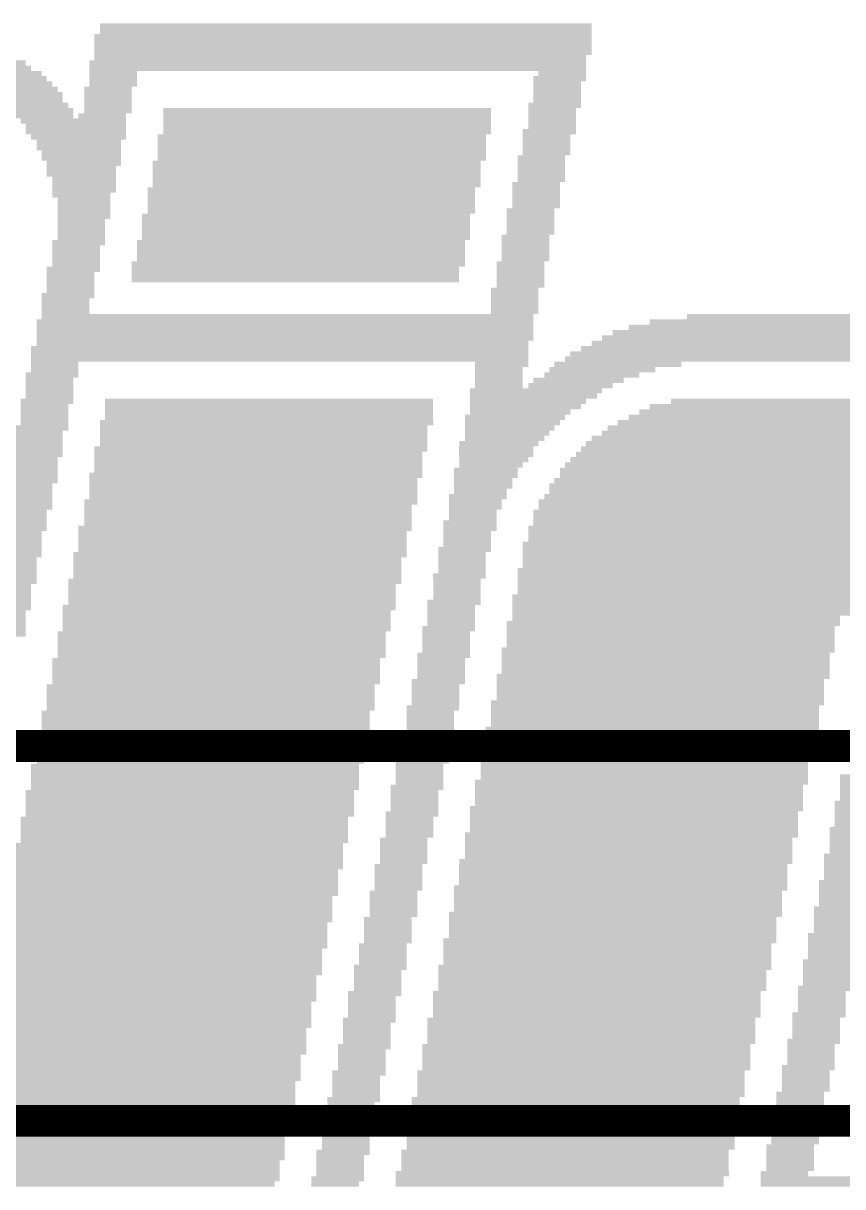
# Model space of a CAD drawing. Extents: x -59 to 59, y -28 to 22.
# Drawn here: x -40.216 to -36.935, y -23.548 to -18.891 of the extents above; entities that cross this region are included whole.
import ezdxf

# ---------------------------------------------------------------- set-up
doc = ezdxf.new("R2010")
doc.units = 0
doc.layers.add('200', color=132, linetype='CONTINUOUS')
doc.layers.add('22', color=6, linetype='CONTINUOUS')

# ---------------------------------------------------------------- blocks, each defined once
blk = doc.blocks.new('RECT')
blk.add_solid([(-0.5, -0.5), (0.5, -0.5), (-0.5, 0.5), (0.5, 0.5)])

msp = doc.modelspace()

# ---------------------------------------------------------------- linework, layer by layer
at = {"layer": '22', "const_width": 0.127}
for points in [[(-45.3975, -21.784), (-18.1975, -21.784)], [(-47.5575, -23.284), (-16.0375, -23.284)]]:
    msp.add_lwpolyline(points, dxfattribs=at)

# ---------------------------------------------------------------- block references
at = {"layer": '200'}
for p, xscale, yscale in [((-38.9242, -18.9018), 1.9685, 0.0211), ((-38.9357, -18.9442), 1.9914, 0.0211), ((-38.9242, -18.923), 1.9685, 0.0213), ((-38.9357, -18.9653), 1.9914, 0.0211), ((-38.9357, -18.9865), 1.9914, 0.0213), ((-38.9357, -19.0077), 1.9914, 0.0211), ((-42.037, -19.05), 3.6627, 0.0213), ((-38.9573, -19.05), 1.9888, 0.0213), ((-38.9471, -19.0288), 1.9685, 0.0211), ((-42.0268, -19.0712), 3.683, 0.0211), ((-40.3746, -19.0923), 0.4648, 0.0211), ((-38.9573, -19.0712), 1.9888, 0.0211), ((-39.8564, -19.0923), 0.1905, 0.0211), ((-38.0581, -19.0923), 0.1905, 0.0211), ((-40.3123, -19.1135), 0.381, 0.0213), ((-40.2692, -19.1347), 0.3404, 0.0211), ((-39.8564, -19.1135), 0.1905, 0.0213), ((-39.8564, -19.1347), 0.1905, 0.0211), ((-38.0784, -19.1347), 0.1905, 0.0211), ((-38.0682, -19.1135), 0.2108, 0.0213), ((-40.2374, -19.1558), 0.3175, 0.0211), ((-40.2057, -19.177), 0.2946, 0.0213), ((-39.8767, -19.1558), 0.1905, 0.0211), ((-39.8767, -19.177), 0.1905, 0.0213), ((-38.0784, -19.1558), 0.1905, 0.0211), ((-38.0784, -19.177), 0.1905, 0.0213), ((-40.1955, -19.1982), 0.2743, 0.0211), ((-40.1625, -19.2193), 0.254, 0.0211), ((-40.1422, -19.2405), 0.254, 0.0213), ((-39.8767, -19.1982), 0.1905, 0.0211), ((-39.8767, -19.2193), 0.1905, 0.0211), ((-39.8767, -19.2405), 0.1905, 0.0213), ((-38.9992, -19.2405), 1.3106, 0.0213), ((-38.0886, -19.2193), 0.2108, 0.0211), ((-38.0987, -19.2405), 0.1905, 0.0213), ((-38.0784, -19.1982), 0.1905, 0.0211), ((-40.132, -19.2617), 0.2337, 0.0211), ((-40.0152, -19.2828), 0.4216, 0.0211), ((-39.8996, -19.2617), 0.1905, 0.0211), ((-38.9992, -19.2617), 1.3106, 0.0211), ((-38.9992, -19.2828), 1.3106, 0.0211), ((-38.0987, -19.2617), 0.1905, 0.0211), ((-38.0987, -19.2828), 0.1905, 0.0211), ((-40.005, -19.304), 0.4013, 0.0213), ((-40.005, -19.3252), 0.4013, 0.0211), ((-38.9992, -19.304), 1.3106, 0.0213), ((-38.9992, -19.3252), 1.3106, 0.0211), ((-38.1102, -19.3252), 0.2134, 0.0211), ((-38.0987, -19.304), 0.1905, 0.0213), ((-39.9948, -19.3463), 0.381, 0.0211), ((-39.9936, -19.3675), 0.3378, 0.0213), ((-39.0207, -19.3463), 1.3132, 0.0211), ((-39.0207, -19.3675), 1.3132, 0.0213), ((-38.1216, -19.3463), 0.1905, 0.0211), ((-38.1216, -19.3675), 0.1905, 0.0213), ((-39.9936, -19.3887), 0.3378, 0.0211), ((-39.9834, -19.4098), 0.3175, 0.0211), ((-39.0207, -19.3887), 1.3132, 0.0211), ((-39.0207, -19.4098), 1.3132, 0.0211), ((-38.1216, -19.3887), 0.1905, 0.0211), ((-38.1216, -19.4098), 0.1905, 0.0211), ((-39.9834, -19.431), 0.3175, 0.0213), ((-39.9733, -19.4522), 0.2972, 0.0211), ((-39.9834, -19.4733), 0.2769, 0.0211), ((-39.0411, -19.4522), 1.3132, 0.0211), ((-39.0411, -19.4733), 1.3132, 0.0211), ((-39.0207, -19.431), 1.3132, 0.0213), ((-38.1419, -19.431), 0.1905, 0.0213), ((-38.1419, -19.4522), 0.1905, 0.0211), ((-38.1419, -19.4733), 0.1905, 0.0211), ((-39.9834, -19.4945), 0.2769, 0.0213), ((-39.972, -19.5157), 0.254, 0.0211), ((-39.0411, -19.4945), 1.3132, 0.0213), ((-39.0411, -19.5157), 1.3132, 0.0211), ((-38.1419, -19.4945), 0.1905, 0.0213), ((-38.1419, -19.5157), 0.1905, 0.0211), ((-39.972, -19.5368), 0.254, 0.0211), ((-39.972, -19.558), 0.254, 0.0213), ((-39.0627, -19.558), 1.3106, 0.0213), ((-39.0411, -19.5368), 1.3132, 0.0211), ((-38.1622, -19.5368), 0.1905, 0.0211), ((-38.1622, -19.558), 0.1905, 0.0213), ((-39.9834, -19.5792), 0.2311, 0.0211), ((-39.9733, -19.6003), 0.2108, 0.0211), ((-39.0627, -19.5792), 1.3106, 0.0211), ((-39.0627, -19.6003), 1.3106, 0.0211), ((-38.1622, -19.5792), 0.1905, 0.0211), ((-38.1622, -19.6003), 0.1905, 0.0211), ((-39.9733, -19.6215), 0.2108, 0.0213), ((-39.9733, -19.6427), 0.2108, 0.0211), ((-39.0627, -19.6215), 1.3106, 0.0213), ((-39.0627, -19.6427), 1.3106, 0.0211), ((-38.1851, -19.6427), 0.1905, 0.0211), ((-38.1622, -19.6215), 0.1905, 0.0213), ((-39.9733, -19.6638), 0.2108, 0.0211), ((-39.9834, -19.685), 0.1905, 0.0213), ((-39.9834, -19.7062), 0.1905, 0.0211), ((-39.0843, -19.6638), 1.3132, 0.0211), ((-39.0843, -19.685), 1.3132, 0.0213), ((-39.0843, -19.7062), 1.3132, 0.0211), ((-38.1851, -19.6638), 0.1905, 0.0211), ((-38.1851, -19.685), 0.1905, 0.0213), ((-38.1851, -19.7062), 0.1905, 0.0211), ((-39.9834, -19.7273), 0.1905, 0.0211), ((-39.9834, -19.7485), 0.1905, 0.0213), ((-39.0843, -19.7273), 1.3132, 0.0211), ((-39.0843, -19.7485), 1.3132, 0.0213), ((-38.2054, -19.7485), 0.1905, 0.0213), ((-38.1851, -19.7273), 0.1905, 0.0211), ((-39.9936, -19.7697), 0.2108, 0.0211), ((-40.0037, -19.7908), 0.1905, 0.0211), ((-39.1046, -19.7697), 1.3132, 0.0211), ((-39.1046, -19.7908), 1.3132, 0.0211), ((-38.2054, -19.7697), 0.1905, 0.0211), ((-38.2054, -19.7908), 0.1905, 0.0211), ((-40.0037, -19.812), 0.1905, 0.0213), ((-40.0037, -19.8332), 0.1905, 0.0211), ((-39.1046, -19.812), 1.3132, 0.0213), ((-39.1046, -19.8332), 1.3132, 0.0211), ((-38.2054, -19.812), 0.1905, 0.0213), ((-38.2054, -19.8332), 0.1905, 0.0211), ((-40.0152, -19.8755), 0.2134, 0.0213), ((-40.0037, -19.8543), 0.1905, 0.0211), ((-39.1262, -19.8755), 1.3106, 0.0213), ((-39.1147, -19.8543), 1.3335, 0.0211), ((-38.2257, -19.8543), 0.1905, 0.0211), ((-38.2257, -19.8755), 0.1905, 0.0213), ((-40.0266, -19.8967), 0.1905, 0.0211), ((-40.0266, -19.9178), 0.1905, 0.0211), ((-40.0266, -19.939), 0.1905, 0.0213), ((-39.1262, -19.8967), 1.3106, 0.0211), ((-39.1262, -19.9178), 1.3106, 0.0211), ((-38.2257, -19.8967), 0.1905, 0.0211), ((-38.2257, -19.9178), 0.1905, 0.0211), ((-38.2257, -19.939), 0.1905, 0.0213), ((-40.0368, -19.9813), 0.2108, 0.0211), ((-40.0266, -19.9602), 0.1905, 0.0211), ((-38.2486, -19.9602), 0.1905, 0.0211), ((-38.2486, -19.9813), 0.1905, 0.0211), ((-40.0469, -20.0025), 0.1905, 0.0213), ((-40.0469, -20.0237), 0.1905, 0.0211), ((-38.2486, -20.0025), 0.1905, 0.0213), ((-38.2486, -20.0237), 0.1905, 0.0211), ((-40.0469, -20.0448), 0.1905, 0.0211), ((-39.1579, -20.066), 1.9685, 0.0213), ((-38.2486, -20.0448), 0.1905, 0.0211), ((-35.0088, -20.066), 5.1003, 0.0213), ((-39.1681, -20.0872), 1.9888, 0.0211), ((-39.1681, -20.1083), 1.9888, 0.0211), ((-35.1257, -20.1083), 5.334, 0.0211), ((-35.0838, -20.0872), 5.2502, 0.0211), ((-39.1681, -20.1295), 1.9888, 0.0213), ((-39.1681, -20.1507), 1.9888, 0.0211), ((-39.1782, -20.1718), 1.9685, 0.0211), ((-35.2095, -20.1718), 5.461, 0.0211), ((-35.179, -20.1507), 5.4407, 0.0211), ((-35.1574, -20.1295), 5.3975, 0.0213), ((-39.1897, -20.193), 1.9914, 0.0213), ((-39.1897, -20.2142), 1.9914, 0.0211), ((-35.2527, -20.2142), 5.5474, 0.0211), ((-35.2311, -20.193), 5.5042, 0.0213), ((-39.1897, -20.2353), 1.9914, 0.0211), ((-40.0901, -20.2565), 0.1905, 0.0213), ((-38.3007, -20.2565), 0.2134, 0.0213), ((-37.8358, -20.2565), 0.508, 0.0213), ((-35.2628, -20.2353), 5.5677, 0.0211), ((-40.1003, -20.2988), 0.2108, 0.0211), ((-40.0901, -20.2777), 0.1905, 0.0211), ((-38.3121, -20.2777), 0.1905, 0.0211), ((-38.3121, -20.2988), 0.1905, 0.0211), ((-37.94, -20.2988), 0.381, 0.0211), ((-37.8981, -20.2777), 0.4242, 0.0211), ((-40.1104, -20.32), 0.1905, 0.0213), ((-40.1104, -20.3412), 0.1905, 0.0211), ((-38.3121, -20.32), 0.1905, 0.0213), ((-38.3121, -20.3412), 0.1905, 0.0211), ((-38.0251, -20.3412), 0.3378, 0.0211), ((-37.9933, -20.32), 0.3607, 0.0213), ((-40.1206, -20.4047), 0.2108, 0.0211), ((-40.1104, -20.3623), 0.1905, 0.0211), ((-40.1104, -20.3835), 0.1905, 0.0213), ((-39.2316, -20.4047), 1.3132, 0.0211), ((-38.1737, -20.3835), 0.508, 0.0213), ((-38.1953, -20.4047), 0.4648, 0.0211), ((-38.1635, -20.3623), 0.5283, 0.0211), ((-36.1302, -20.4047), 2.9845, 0.0211), ((-40.1307, -20.4258), 0.1905, 0.0211), ((-40.1307, -20.447), 0.1905, 0.0213), ((-39.2316, -20.4258), 1.3132, 0.0211), ((-39.2316, -20.447), 1.3132, 0.0213), ((-38.2054, -20.4258), 0.4445, 0.0211), ((-38.227, -20.447), 0.4013, 0.0213), ((-36.2052, -20.447), 3.0886, 0.0213), ((-36.1848, -20.4258), 3.048, 0.0211), ((-40.1307, -20.4682), 0.1905, 0.0211), ((-40.1307, -20.4893), 0.1905, 0.0211), ((-39.2417, -20.4893), 1.3335, 0.0211), ((-39.2316, -20.4682), 1.3132, 0.0211), ((-38.2473, -20.4682), 0.4013, 0.0211), ((-38.2575, -20.4893), 0.381, 0.0211), ((-36.2483, -20.4893), 3.175, 0.0211), ((-36.2268, -20.4682), 3.1318, 0.0211), ((-40.1422, -20.5105), 0.2134, 0.0213), ((-40.1536, -20.5317), 0.1905, 0.0211), ((-39.2532, -20.5105), 1.3106, 0.0213), ((-39.2532, -20.5317), 1.3106, 0.0211), ((-38.2791, -20.5317), 0.3378, 0.0211), ((-38.2689, -20.5105), 0.3581, 0.0213), ((-36.2903, -20.5317), 3.2182, 0.0211), ((-36.2687, -20.5105), 3.2156, 0.0213), ((-40.1536, -20.5528), 0.1905, 0.0211), ((-40.1536, -20.574), 0.1905, 0.0213), ((-39.2532, -20.5528), 1.3106, 0.0211), ((-39.2532, -20.574), 1.3106, 0.0213), ((-38.3121, -20.574), 0.3175, 0.0213), ((-38.2892, -20.5528), 0.3175, 0.0211), ((-36.322, -20.574), 3.2817, 0.0213), ((-36.3106, -20.5528), 3.2588, 0.0211), ((-40.1638, -20.6163), 0.2108, 0.0211), ((-40.1739, -20.6375), 0.1905, 0.0213), ((-40.1536, -20.5952), 0.1905, 0.0211), ((-39.2646, -20.5952), 1.3335, 0.0211), ((-39.2748, -20.6163), 1.3132, 0.0211), ((-39.2748, -20.6375), 1.3132, 0.0213), ((-38.3223, -20.5952), 0.2972, 0.0211), ((-38.3223, -20.6163), 0.2972, 0.0211), ((-38.3324, -20.6375), 0.2769, 0.0213), ((-36.3639, -20.6375), 3.3249, 0.0213), ((-36.3423, -20.6163), 3.3223, 0.0211), ((-36.3322, -20.5952), 3.302, 0.0211), ((-40.1739, -20.6587), 0.1905, 0.0211), ((-40.1739, -20.6798), 0.1905, 0.0211), ((-39.2748, -20.6587), 1.3132, 0.0211), ((-39.2748, -20.6798), 1.3132, 0.0211), ((-38.3642, -20.6798), 0.254, 0.0211), ((-38.3438, -20.6587), 0.254, 0.0211), ((-36.3842, -20.6798), 3.3655, 0.0211), ((-36.3741, -20.6587), 3.3452, 0.0211), ((-40.1841, -20.7222), 0.2108, 0.0211), ((-40.1739, -20.701), 0.1905, 0.0213), ((-39.2849, -20.701), 1.3335, 0.0213), ((-39.2951, -20.7222), 1.3132, 0.0211), ((-38.3642, -20.701), 0.254, 0.0213), ((-38.3743, -20.7222), 0.2337, 0.0211), ((-36.3957, -20.7222), 3.3884, 0.0211), ((-36.3842, -20.701), 3.3655, 0.0213), ((-40.1942, -20.7433), 0.1905, 0.0211), ((-40.1942, -20.7645), 0.1905, 0.0213), ((-39.2951, -20.7433), 1.3132, 0.0211), ((-39.2951, -20.7645), 1.3132, 0.0213), ((-38.3858, -20.7645), 0.2108, 0.0213), ((-38.3743, -20.7433), 0.2337, 0.0211), ((-36.4173, -20.7433), 3.3858, 0.0211), ((-36.4173, -20.7645), 3.3858, 0.0213), ((-40.1942, -20.7857), 0.1905, 0.0211), ((-40.1942, -20.8068), 0.1905, 0.0211), ((-39.3052, -20.8068), 1.3335, 0.0211), ((-39.2951, -20.7857), 1.3132, 0.0211), ((-38.4061, -20.8068), 0.2108, 0.0211), ((-38.3959, -20.7857), 0.2311, 0.0211), ((-36.4388, -20.8068), 3.429, 0.0211), ((-36.4274, -20.7857), 3.4061, 0.0211), ((-40.2057, -20.828), 0.2134, 0.0213), ((-40.2171, -20.8492), 0.1905, 0.0211), ((-40.2171, -20.8703), 0.1905, 0.0211), ((-39.3167, -20.828), 1.3106, 0.0213), ((-39.3167, -20.8492), 1.3106, 0.0211), ((-39.3167, -20.8703), 1.3106, 0.0211), ((-38.4061, -20.828), 0.2108, 0.0213), ((-38.4162, -20.8492), 0.1905, 0.0211), ((-38.4162, -20.8703), 0.1905, 0.0211), ((-36.4592, -20.8492), 3.429, 0.0211), ((-36.4592, -20.8703), 3.429, 0.0211), ((-36.4388, -20.828), 3.429, 0.0213), ((-40.2171, -20.8915), 0.1905, 0.0213), ((-40.2171, -20.9127), 0.1905, 0.0211), ((-39.3281, -20.9127), 1.3335, 0.0211), ((-39.3167, -20.8915), 1.3106, 0.0213), ((-38.4277, -20.8915), 0.2134, 0.0213), ((-38.4277, -20.9127), 0.2134, 0.0211), ((-36.4693, -20.9127), 3.4493, 0.0211), ((-36.4592, -20.8915), 3.429, 0.0213), ((-40.2374, -20.9338), 0.1905, 0.0211), ((-40.2374, -20.955), 0.1905, 0.0213), ((-39.3383, -20.9338), 1.3132, 0.0211), ((-39.3383, -20.955), 1.3132, 0.0213), ((-38.4391, -20.9338), 0.1905, 0.0211), ((-38.4391, -20.955), 0.1905, 0.0213), ((-36.4795, -20.955), 3.429, 0.0213), ((-36.4693, -20.9338), 3.4493, 0.0211), ((-40.2374, -20.9762), 0.1905, 0.0211), ((-40.2374, -20.9973), 0.1905, 0.0211), ((-39.3383, -20.9762), 1.3132, 0.0211), ((-39.3383, -20.9973), 1.3132, 0.0211), ((-38.4492, -20.9973), 0.2108, 0.0211), ((-38.4391, -20.9762), 0.1905, 0.0211), ((-36.4909, -20.9762), 3.4519, 0.0211), ((-36.4909, -20.9973), 3.4519, 0.0211), ((-40.2577, -21.0397), 0.1905, 0.0211), ((-40.2374, -21.0185), 0.1905, 0.0213), ((-39.3586, -21.0397), 1.3132, 0.0211), ((-39.3484, -21.0185), 1.3335, 0.0213), ((-38.4594, -21.0185), 0.1905, 0.0213), ((-38.4594, -21.0397), 0.1905, 0.0211), ((-36.4909, -21.0185), 3.4519, 0.0213), ((-36.4909, -21.0397), 3.4519, 0.0211), ((-40.2577, -21.0608), 0.1905, 0.0211), ((-40.2577, -21.082), 0.1905, 0.0213), ((-40.2577, -21.1032), 0.1905, 0.0211), ((-39.3586, -21.0608), 1.3132, 0.0211), ((-39.3586, -21.082), 1.3132, 0.0213), ((-39.3586, -21.1032), 1.3132, 0.0211), ((-38.4696, -21.1032), 0.2108, 0.0211), ((-38.4594, -21.0608), 0.1905, 0.0211), ((-38.4594, -21.082), 0.1905, 0.0213), ((-36.5125, -21.082), 3.4493, 0.0213), ((-36.5125, -21.1032), 3.4493, 0.0211), ((-36.5023, -21.0608), 3.429, 0.0211), ((-40.2806, -21.1455), 0.1905, 0.0213), ((-40.2577, -21.1243), 0.1905, 0.0211), ((-39.3802, -21.1455), 1.3106, 0.0213), ((-39.3687, -21.1243), 1.3335, 0.0211), ((-38.4797, -21.1243), 0.1905, 0.0211), ((-38.4797, -21.1455), 0.1905, 0.0213), ((-36.5125, -21.1243), 3.4493, 0.0211), ((-36.5125, -21.1455), 3.4493, 0.0213), ((-40.2806, -21.1667), 0.1905, 0.0211), ((-40.2806, -21.1878), 0.1905, 0.0211), ((-39.3802, -21.1667), 1.3106, 0.0211), ((-39.3802, -21.1878), 1.3106, 0.0211), ((-38.4797, -21.1667), 0.1905, 0.0211), ((-38.4797, -21.1878), 0.1905, 0.0211), ((-36.5328, -21.1878), 3.4493, 0.0211), ((-36.5227, -21.1667), 3.429, 0.0211), ((-40.2806, -21.209), 0.1905, 0.0213), ((-40.2806, -21.2302), 0.1905, 0.0211), ((-39.3916, -21.2302), 1.3335, 0.0211), ((-39.3802, -21.209), 1.3106, 0.0213), ((-38.4912, -21.209), 0.2134, 0.0213), ((-38.5026, -21.2302), 0.1905, 0.0211), ((-36.5328, -21.209), 3.4493, 0.0213), ((-36.5328, -21.2302), 3.4493, 0.0211), ((-40.3009, -21.2513), 0.1905, 0.0211), ((-40.3009, -21.2725), 0.1905, 0.0213), ((-39.4017, -21.2513), 1.3132, 0.0211), ((-39.4017, -21.2725), 1.3132, 0.0213), ((-38.5026, -21.2513), 0.1905, 0.0211), ((-38.5026, -21.2725), 0.1905, 0.0213), ((-37.6022, -21.2725), 1.3106, 0.0213), ((-36.5328, -21.2513), 3.4493, 0.0211), ((-40.3009, -21.2937), 0.1905, 0.0211), ((-40.3009, -21.3148), 0.1905, 0.0211), ((-40.3009, -21.336), 0.1905, 0.0213), ((-39.4221, -21.336), 1.3132, 0.0213), ((-39.4017, -21.2937), 1.3132, 0.0211), ((-39.4017, -21.3148), 1.3132, 0.0211), ((-38.5128, -21.3148), 0.2108, 0.0211), ((-38.5229, -21.336), 0.1905, 0.0213), ((-38.5026, -21.2937), 0.1905, 0.0211), ((-37.6238, -21.3148), 1.3132, 0.0211), ((-37.6238, -21.336), 1.3132, 0.0213), ((-37.6136, -21.2937), 1.3335, 0.0211), ((-39.4221, -21.3572), 1.3132, 0.0211), ((-39.4221, -21.3783), 1.3132, 0.0211), ((-38.5229, -21.3572), 0.1905, 0.0211), ((-38.5229, -21.3783), 0.1905, 0.0211), ((-37.6238, -21.3572), 1.3132, 0.0211), ((-37.6238, -21.3783), 1.3132, 0.0211), ((-39.4221, -21.3995), 1.3132, 0.0213), ((-39.4221, -21.4207), 1.3132, 0.0211), ((-38.5331, -21.4207), 0.2108, 0.0211), ((-38.5229, -21.3995), 0.1905, 0.0213), ((-37.6441, -21.4207), 1.3132, 0.0211), ((-37.6339, -21.3995), 1.3335, 0.0213), ((-39.4437, -21.4418), 1.3106, 0.0211), ((-39.4437, -21.463), 1.3106, 0.0213), ((-38.5432, -21.4418), 0.1905, 0.0211), ((-38.5432, -21.463), 0.1905, 0.0213), ((-37.6441, -21.4418), 1.3132, 0.0211), ((-37.6441, -21.463), 1.3132, 0.0213), ((-39.4437, -21.4842), 1.3106, 0.0211), ((-39.4437, -21.5053), 1.3106, 0.0211), ((-38.5432, -21.4842), 0.1905, 0.0211), ((-38.5432, -21.5053), 0.1905, 0.0211), ((-37.6542, -21.5053), 1.3335, 0.0211), ((-37.6441, -21.4842), 1.3132, 0.0211), ((-39.4653, -21.5477), 1.3132, 0.0211), ((-39.4653, -21.5688), 1.3132, 0.0211), ((-39.4437, -21.5265), 1.3106, 0.0213), ((-38.5547, -21.5265), 0.2134, 0.0213), ((-38.5661, -21.5477), 0.1905, 0.0211), ((-38.5661, -21.5688), 0.1905, 0.0211), ((-37.6657, -21.5265), 1.3106, 0.0213), ((-37.6657, -21.5477), 1.3106, 0.0211), ((-37.6657, -21.5688), 1.3106, 0.0211), ((-39.4653, -21.59), 1.3132, 0.0213), ((-39.4653, -21.6112), 1.3132, 0.0211), ((-38.5661, -21.59), 0.1905, 0.0213), ((-38.5661, -21.6112), 0.1905, 0.0211), ((-37.6771, -21.6112), 1.3335, 0.0211), ((-37.6657, -21.59), 1.3106, 0.0213), ((-39.4856, -21.6535), 1.3132, 0.0213), ((-39.4653, -21.6323), 1.3132, 0.0211), ((-38.5763, -21.6323), 0.2108, 0.0211), ((-38.5864, -21.6535), 0.1905, 0.0213), ((-37.6872, -21.6323), 1.3132, 0.0211), ((-37.6872, -21.6535), 1.3132, 0.0213), ((-39.4856, -21.6747), 1.3132, 0.0211), ((-39.4856, -21.6958), 1.3132, 0.0211), ((-38.5864, -21.6747), 0.1905, 0.0211), ((-38.5864, -21.6958), 0.1905, 0.0211), ((-37.6872, -21.6747), 1.3132, 0.0211), ((-37.6872, -21.6958), 1.3132, 0.0211), ((-39.4856, -21.717), 1.3132, 0.0213), ((-39.4856, -21.7382), 1.3132, 0.0211), ((-38.5966, -21.7382), 0.2108, 0.0211), ((-38.5864, -21.717), 0.1905, 0.0213), ((-37.6974, -21.717), 1.3335, 0.0213), ((-37.7076, -21.7382), 1.3132, 0.0211), ((-39.5072, -21.7593), 1.3106, 0.0211), ((-39.5072, -21.7805), 1.3106, 0.0213), ((-39.5072, -21.8017), 1.3106, 0.0211), ((-38.6067, -21.7593), 0.1905, 0.0211), ((-38.6067, -21.7805), 0.1905, 0.0213), ((-38.6067, -21.8017), 0.1905, 0.0211), ((-37.7076, -21.7593), 1.3132, 0.0211), ((-37.7076, -21.7805), 1.3132, 0.0213), ((-37.7076, -21.8017), 1.3132, 0.0211), ((-39.5072, -21.8228), 1.3106, 0.0211), ((-39.5072, -21.844), 1.3106, 0.0213), ((-38.6182, -21.844), 0.2134, 0.0213), ((-38.6067, -21.8228), 0.1905, 0.0211), ((-37.7177, -21.8228), 1.3335, 0.0211), ((-37.7292, -21.844), 1.3106, 0.0213), ((-39.5288, -21.8652), 1.3132, 0.0211), ((-39.5288, -21.8863), 1.3132, 0.0211), ((-38.6296, -21.8652), 0.1905, 0.0211), ((-38.6296, -21.8863), 0.1905, 0.0211), ((-37.7292, -21.8652), 1.3106, 0.0211), ((-37.7292, -21.8863), 1.3106, 0.0211), ((-39.5288, -21.9075), 1.3132, 0.0213), ((-39.5288, -21.9287), 1.3132, 0.0211), ((-38.6296, -21.9075), 0.1905, 0.0213), ((-38.6296, -21.9287), 0.1905, 0.0211), ((-37.7406, -21.9287), 1.3335, 0.0211), ((-37.7292, -21.9075), 1.3106, 0.0213), ((-36.8402, -21.9075), 0.2134, 0.0213), ((-36.8516, -21.9287), 0.1905, 0.0211), ((-39.5491, -21.971), 1.3132, 0.0213), ((-39.5288, -21.9498), 1.3132, 0.0211), ((-38.6499, -21.971), 0.1905, 0.0213), ((-38.6397, -21.9498), 0.2108, 0.0211), ((-37.7508, -21.9498), 1.3132, 0.0211), ((-37.7508, -21.971), 1.3132, 0.0213), ((-36.8516, -21.9498), 0.1905, 0.0211), ((-36.8516, -21.971), 0.1905, 0.0213), ((-39.5491, -21.9922), 1.3132, 0.0211), ((-39.5491, -22.0133), 1.3132, 0.0211), ((-39.5491, -22.0345), 1.3132, 0.0213), ((-38.6499, -21.9922), 0.1905, 0.0211), ((-38.6499, -22.0133), 0.1905, 0.0211), ((-38.6499, -22.0345), 0.1905, 0.0213), ((-37.7609, -22.0345), 1.3335, 0.0213), ((-37.7508, -21.9922), 1.3132, 0.0211), ((-37.7508, -22.0133), 1.3132, 0.0211), ((-36.8618, -22.0133), 0.2108, 0.0211), ((-36.8719, -22.0345), 0.1905, 0.0213), ((-36.8516, -21.9922), 0.1905, 0.0211), ((-39.5707, -22.0768), 1.3106, 0.0211), ((-39.5491, -22.0557), 1.3132, 0.0211), ((-38.6601, -22.0557), 0.2108, 0.0211), ((-38.6702, -22.0768), 0.1905, 0.0211), ((-37.7711, -22.0557), 1.3132, 0.0211), ((-37.7711, -22.0768), 1.3132, 0.0211), ((-36.8719, -22.0557), 0.1905, 0.0211), ((-36.8719, -22.0768), 0.1905, 0.0211), ((-39.5707, -22.098), 1.3106, 0.0213), ((-39.5707, -22.1192), 1.3106, 0.0211), ((-38.6702, -22.098), 0.1905, 0.0213), ((-38.6702, -22.1192), 0.1905, 0.0211), ((-37.7711, -22.098), 1.3132, 0.0213), ((-37.7711, -22.1192), 1.3132, 0.0211), ((-36.8821, -22.1192), 0.2108, 0.0211), ((-36.8719, -22.098), 0.1905, 0.0213), ((-39.5707, -22.1403), 1.3106, 0.0211), ((-39.5707, -22.1615), 1.3106, 0.0213), ((-38.6931, -22.1615), 0.1905, 0.0213), ((-38.6702, -22.1403), 0.1905, 0.0211), ((-37.7927, -22.1615), 1.3106, 0.0213), ((-37.7812, -22.1403), 1.3335, 0.0211), ((-36.8922, -22.1403), 0.1905, 0.0211), ((-36.8922, -22.1615), 0.1905, 0.0213), ((-39.5922, -22.1827), 1.3132, 0.0211), ((-39.5922, -22.2038), 1.3132, 0.0211), ((-38.6931, -22.1827), 0.1905, 0.0211), ((-38.6931, -22.2038), 0.1905, 0.0211), ((-37.7927, -22.1827), 1.3106, 0.0211), ((-37.7927, -22.2038), 1.3106, 0.0211), ((-36.8922, -22.1827), 0.1905, 0.0211), ((-36.8922, -22.2038), 0.1905, 0.0211), ((-39.6024, -22.2673), 1.3335, 0.0211), ((-39.5922, -22.225), 1.3132, 0.0213), ((-39.5922, -22.2462), 1.3132, 0.0211), ((-38.7134, -22.2673), 0.1905, 0.0211), ((-38.6931, -22.225), 0.1905, 0.0213), ((-38.6931, -22.2462), 0.1905, 0.0211), ((-37.8143, -22.2673), 1.3132, 0.0211), ((-37.8041, -22.2462), 1.3335, 0.0211), ((-37.7927, -22.225), 1.3106, 0.0213), ((-36.9037, -22.225), 0.2134, 0.0213), ((-36.9151, -22.2462), 0.1905, 0.0211), ((-36.9151, -22.2673), 0.1905, 0.0211), ((-39.6126, -22.2885), 1.3132, 0.0213), ((-39.6126, -22.3097), 1.3132, 0.0211), ((-38.7134, -22.2885), 0.1905, 0.0213), ((-38.7134, -22.3097), 0.1905, 0.0211), ((-37.8143, -22.2885), 1.3132, 0.0213), ((-37.8143, -22.3097), 1.3132, 0.0211), ((-36.9151, -22.2885), 0.1905, 0.0213), ((-36.9151, -22.3097), 0.1905, 0.0211), ((-39.6126, -22.3308), 1.3132, 0.0211), ((-39.6126, -22.352), 1.3132, 0.0213), ((-38.7134, -22.3308), 0.1905, 0.0211), ((-38.7134, -22.352), 0.1905, 0.0213), ((-37.8244, -22.352), 1.3335, 0.0213), ((-37.8143, -22.3308), 1.3132, 0.0211), ((-36.9354, -22.352), 0.1905, 0.0213), ((-36.9252, -22.3308), 0.2108, 0.0211), ((-39.6227, -22.3732), 1.3335, 0.0211), ((-39.6342, -22.3943), 1.3106, 0.0211), ((-38.7337, -22.3732), 0.1905, 0.0211), ((-38.7337, -22.3943), 0.1905, 0.0211), ((-37.8346, -22.3732), 1.3132, 0.0211), ((-37.8346, -22.3943), 1.3132, 0.0211), ((-36.9354, -22.3732), 0.1905, 0.0211), ((-36.9354, -22.3943), 0.1905, 0.0211), ((-39.6342, -22.4155), 1.3106, 0.0213), ((-39.6342, -22.4367), 1.3106, 0.0211), ((-38.7337, -22.4155), 0.1905, 0.0213), ((-38.7337, -22.4367), 0.1905, 0.0211), ((-37.8346, -22.4155), 1.3132, 0.0213), ((-37.8346, -22.4367), 1.3132, 0.0211), ((-36.9456, -22.4367), 0.2108, 0.0211), ((-36.9354, -22.4155), 0.1905, 0.0213), ((-39.6456, -22.479), 1.3335, 0.0213), ((-39.6558, -22.5002), 1.3132, 0.0211), ((-39.6342, -22.4578), 1.3106, 0.0211), ((-38.7566, -22.479), 0.1905, 0.0213), ((-38.7566, -22.5002), 0.1905, 0.0211), ((-38.7337, -22.4578), 0.1905, 0.0211), ((-37.8447, -22.4578), 1.3335, 0.0211), ((-37.8562, -22.479), 1.3106, 0.0213), ((-37.8562, -22.5002), 1.3106, 0.0211), ((-36.9557, -22.4578), 0.1905, 0.0211), ((-36.9557, -22.479), 0.1905, 0.0213), ((-36.9557, -22.5002), 0.1905, 0.0211), ((-39.6558, -22.5213), 1.3132, 0.0211), ((-39.6558, -22.5425), 1.3132, 0.0213), ((-38.7566, -22.5213), 0.1905, 0.0211), ((-38.7566, -22.5425), 0.1905, 0.0213), ((-37.8562, -22.5213), 1.3106, 0.0211), ((-37.8562, -22.5425), 1.3106, 0.0213), ((-36.9672, -22.5425), 0.2134, 0.0213), ((-36.9557, -22.5213), 0.1905, 0.0211), ((-39.6659, -22.5848), 1.3335, 0.0211), ((-39.6558, -22.5637), 1.3132, 0.0211), ((-38.7769, -22.5848), 0.1905, 0.0211), ((-38.7566, -22.5637), 0.1905, 0.0211), ((-37.8676, -22.5637), 1.3335, 0.0211), ((-37.8777, -22.5848), 1.3132, 0.0211), ((-36.9786, -22.5637), 0.1905, 0.0211), ((-36.9786, -22.5848), 0.1905, 0.0211), ((-39.6761, -22.606), 1.3132, 0.0213), ((-39.6761, -22.6272), 1.3132, 0.0211), ((-38.7769, -22.606), 0.1905, 0.0213), ((-38.7769, -22.6272), 0.1905, 0.0211), ((-37.8777, -22.606), 1.3132, 0.0213), ((-37.8777, -22.6272), 1.3132, 0.0211), ((-36.9786, -22.606), 0.1905, 0.0213), ((-36.9786, -22.6272), 0.1905, 0.0211), ((-39.6761, -22.6483), 1.3132, 0.0211), ((-39.6761, -22.6695), 1.3132, 0.0213), ((-38.7871, -22.6695), 0.2108, 0.0213), ((-38.7769, -22.6483), 0.1905, 0.0211), ((-37.8879, -22.6695), 1.3335, 0.0213), ((-37.8777, -22.6483), 1.3132, 0.0211), ((-36.9888, -22.6483), 0.2108, 0.0211), ((-36.9989, -22.6695), 0.1905, 0.0213), ((-39.6977, -22.7118), 1.3106, 0.0211), ((-39.6977, -22.733), 1.3106, 0.0213), ((-39.6862, -22.6907), 1.3335, 0.0211), ((-38.7972, -22.6907), 0.1905, 0.0211), ((-38.7972, -22.7118), 0.1905, 0.0211), ((-38.7972, -22.733), 0.1905, 0.0213), ((-37.8981, -22.6907), 1.3132, 0.0211), ((-37.8981, -22.7118), 1.3132, 0.0211), ((-37.8981, -22.733), 1.3132, 0.0213), ((-36.9989, -22.6907), 0.1905, 0.0211), ((-36.9989, -22.7118), 0.1905, 0.0211), ((-36.9989, -22.733), 0.1905, 0.0213), ((-39.6977, -22.7542), 1.3106, 0.0211), ((-39.6977, -22.7753), 1.3106, 0.0211), ((-38.8087, -22.7753), 0.2134, 0.0211), ((-38.7972, -22.7542), 0.1905, 0.0211), ((-37.9197, -22.7753), 1.3106, 0.0211), ((-37.8981, -22.7542), 1.3132, 0.0211), ((-37.0091, -22.7542), 0.2108, 0.0211), ((-37.0192, -22.7753), 0.1905, 0.0211), ((-39.7193, -22.8177), 1.3132, 0.0211), ((-39.7091, -22.7965), 1.3335, 0.0213), ((-38.8201, -22.7965), 0.1905, 0.0213), ((-38.8201, -22.8177), 0.1905, 0.0211), ((-37.9197, -22.7965), 1.3106, 0.0213), ((-37.9197, -22.8177), 1.3106, 0.0211), ((-37.0192, -22.7965), 0.1905, 0.0213), ((-37.0192, -22.8177), 0.1905, 0.0211), ((-39.7193, -22.8388), 1.3132, 0.0211), ((-39.7193, -22.86), 1.3132, 0.0213), ((-38.8201, -22.8388), 0.1905, 0.0211), ((-38.8201, -22.86), 0.1905, 0.0213), ((-37.9197, -22.8388), 1.3106, 0.0211), ((-37.9197, -22.86), 1.3106, 0.0213), ((-37.0307, -22.86), 0.2134, 0.0213), ((-37.0192, -22.8388), 0.1905, 0.0211), ((-39.7294, -22.9023), 1.3335, 0.0211), ((-39.7193, -22.8812), 1.3132, 0.0211), ((-38.8404, -22.9023), 0.1905, 0.0211), ((-38.8302, -22.8812), 0.2108, 0.0211), ((-37.9413, -22.8812), 1.3132, 0.0211), ((-37.9413, -22.9023), 1.3132, 0.0211), ((-37.0421, -22.8812), 0.1905, 0.0211), ((-37.0421, -22.9023), 0.1905, 0.0211), ((-39.7396, -22.9235), 1.3132, 0.0213), ((-39.7396, -22.9447), 1.3132, 0.0211), ((-39.7396, -22.9658), 1.3132, 0.0211), ((-38.8404, -22.9235), 0.1905, 0.0213), ((-38.8404, -22.9447), 0.1905, 0.0211), ((-38.8404, -22.9658), 0.1905, 0.0211), ((-37.9413, -22.9235), 1.3132, 0.0213), ((-37.9413, -22.9447), 1.3132, 0.0211), ((-37.9413, -22.9658), 1.3132, 0.0211), ((-37.0523, -22.9658), 0.2108, 0.0211), ((-37.0421, -22.9235), 0.1905, 0.0213), ((-37.0421, -22.9447), 0.1905, 0.0211), ((-39.7497, -23.0082), 1.3335, 0.0211), ((-39.7396, -22.987), 1.3132, 0.0213), ((-38.8506, -22.987), 0.2108, 0.0213), ((-38.8607, -23.0082), 0.1905, 0.0211), ((-37.9616, -22.987), 1.3132, 0.0213), ((-37.9616, -23.0082), 1.3132, 0.0211), ((-37.0624, -22.987), 0.1905, 0.0213), ((-37.0624, -23.0082), 0.1905, 0.0211), ((-39.7612, -23.0293), 1.3106, 0.0211), ((-39.7612, -23.0505), 1.3106, 0.0213), ((-38.8607, -23.0293), 0.1905, 0.0211), ((-38.8607, -23.0505), 0.1905, 0.0213), ((-37.9616, -23.0293), 1.3132, 0.0211), ((-37.9616, -23.0505), 1.3132, 0.0213), ((-37.0624, -23.0293), 0.1905, 0.0211), ((-37.0624, -23.0505), 0.1905, 0.0213), ((-39.7612, -23.0717), 1.3106, 0.0211), ((-39.7612, -23.0928), 1.3106, 0.0211), ((-38.8722, -23.0928), 0.2134, 0.0211), ((-38.8607, -23.0717), 0.1905, 0.0211), ((-37.9832, -23.0928), 1.3106, 0.0211), ((-37.9616, -23.0717), 1.3132, 0.0211), ((-37.0726, -23.0717), 0.2108, 0.0211), ((-37.0827, -23.0928), 0.1905, 0.0211), ((-39.7828, -23.1352), 1.3132, 0.0211), ((-39.7726, -23.114), 1.3335, 0.0213), ((-38.8836, -23.114), 0.1905, 0.0213), ((-38.8836, -23.1352), 0.1905, 0.0211), ((-37.9832, -23.114), 1.3106, 0.0213), ((-37.9832, -23.1352), 1.3106, 0.0211), ((-37.0827, -23.114), 0.1905, 0.0213), ((-37.0827, -23.1352), 0.1905, 0.0211), ((-39.7828, -23.1563), 1.3132, 0.0211), ((-39.7828, -23.1775), 1.3132, 0.0213), ((-39.7828, -23.1987), 1.3132, 0.0211), ((-38.8938, -23.1987), 0.2108, 0.0211), ((-38.8836, -23.1563), 0.1905, 0.0211), ((-38.8836, -23.1775), 0.1905, 0.0213), ((-38.0048, -23.1987), 1.3132, 0.0211), ((-37.9832, -23.1563), 1.3106, 0.0211), ((-37.9832, -23.1775), 1.3106, 0.0213), ((-37.1056, -23.1775), 0.1905, 0.0213), ((-37.1056, -23.1987), 0.1905, 0.0211), ((-37.0827, -23.1563), 0.1905, 0.0211), ((-39.7929, -23.2198), 1.3335, 0.0211), ((-39.8031, -23.241), 1.3132, 0.0213), ((-38.9039, -23.2198), 0.1905, 0.0211), ((-38.9039, -23.241), 0.1905, 0.0213), ((-38.0048, -23.2198), 1.3132, 0.0211), ((-38.0048, -23.241), 1.3132, 0.0213), ((-37.1056, -23.2198), 0.1905, 0.0211), ((-37.1056, -23.241), 0.1905, 0.0213), ((-39.8031, -23.2622), 1.3132, 0.0211), ((-39.8031, -23.2833), 1.3132, 0.0211), ((-38.9039, -23.2622), 0.1905, 0.0211), ((-38.9039, -23.2833), 0.1905, 0.0211), ((-38.0048, -23.2622), 1.3132, 0.0211), ((-38.0048, -23.2833), 1.3132, 0.0211), ((-37.1259, -23.2833), 0.1905, 0.0211), ((-37.1056, -23.2622), 0.1905, 0.0211), ((-39.8132, -23.3257), 1.3335, 0.0211), ((-39.8031, -23.3045), 1.3132, 0.0213), ((-38.9141, -23.3045), 0.2108, 0.0213), ((-38.9242, -23.3257), 0.1905, 0.0211), ((-38.0251, -23.3045), 1.3132, 0.0213), ((-38.0251, -23.3257), 1.3132, 0.0211), ((-37.1259, -23.3045), 0.1905, 0.0213), ((-37.1259, -23.3257), 0.1905, 0.0211), ((-39.8247, -23.3468), 1.3106, 0.0211), ((-39.8247, -23.368), 1.3106, 0.0213), ((-38.9242, -23.3468), 0.1905, 0.0211), ((-38.9242, -23.368), 0.1905, 0.0213), ((-38.0251, -23.3468), 1.3132, 0.0211), ((-38.0251, -23.368), 1.3132, 0.0213), ((-37.1259, -23.3468), 0.1905, 0.0211), ((-37.1259, -23.368), 0.1905, 0.0213), ((-39.8361, -23.4315), 1.3335, 0.0213), ((-39.8247, -23.3892), 1.3106, 0.0211), ((-39.8247, -23.4103), 1.3106, 0.0211), ((-38.9357, -23.4103), 0.2134, 0.0211), ((-38.9471, -23.4315), 0.1905, 0.0213), ((-38.9242, -23.3892), 0.1905, 0.0211), ((-38.0467, -23.4103), 1.3106, 0.0211), ((-38.0467, -23.4315), 1.3106, 0.0213), ((-38.0251, -23.3892), 1.3132, 0.0211), ((-37.1462, -23.3892), 0.1905, 0.0211), ((-37.1462, -23.4103), 0.1905, 0.0211), ((-37.1462, -23.4315), 0.1905, 0.0213), ((-39.8463, -23.4527), 1.3132, 0.0211), ((-39.8463, -23.4738), 1.3132, 0.0211), ((-38.9471, -23.4527), 0.1905, 0.0211), ((-38.9471, -23.4738), 0.1905, 0.0211), ((-38.0467, -23.4527), 1.3106, 0.0211), ((-38.0467, -23.4738), 1.3106, 0.0211), ((-37.1462, -23.4527), 0.1905, 0.0211), ((-37.1462, -23.4738), 0.1905, 0.0211), ((-39.8463, -23.495), 1.3132, 0.0213), ((-39.8463, -23.5162), 1.3132, 0.0211), ((-38.9573, -23.5162), 0.2108, 0.0211), ((-38.9471, -23.495), 0.1905, 0.0213), ((-38.0581, -23.495), 1.3335, 0.0213), ((-38.0682, -23.5162), 1.3132, 0.0211), ((-37.1691, -23.495), 0.1905, 0.0213), ((-36.9989, -23.5162), 0.5309, 0.0211), ((-39.8666, -23.5373), 1.3132, 0.0211), ((-38.9674, -23.5373), 0.1905, 0.0211), ((-38.0682, -23.5373), 1.3132, 0.0211), ((-36.9989, -23.5373), 0.5309, 0.0211)]:
    msp.add_blockref('RECT', p, dxfattribs=dict(at, xscale=xscale, yscale=yscale))

doc.saveas('drawing.dxf')
